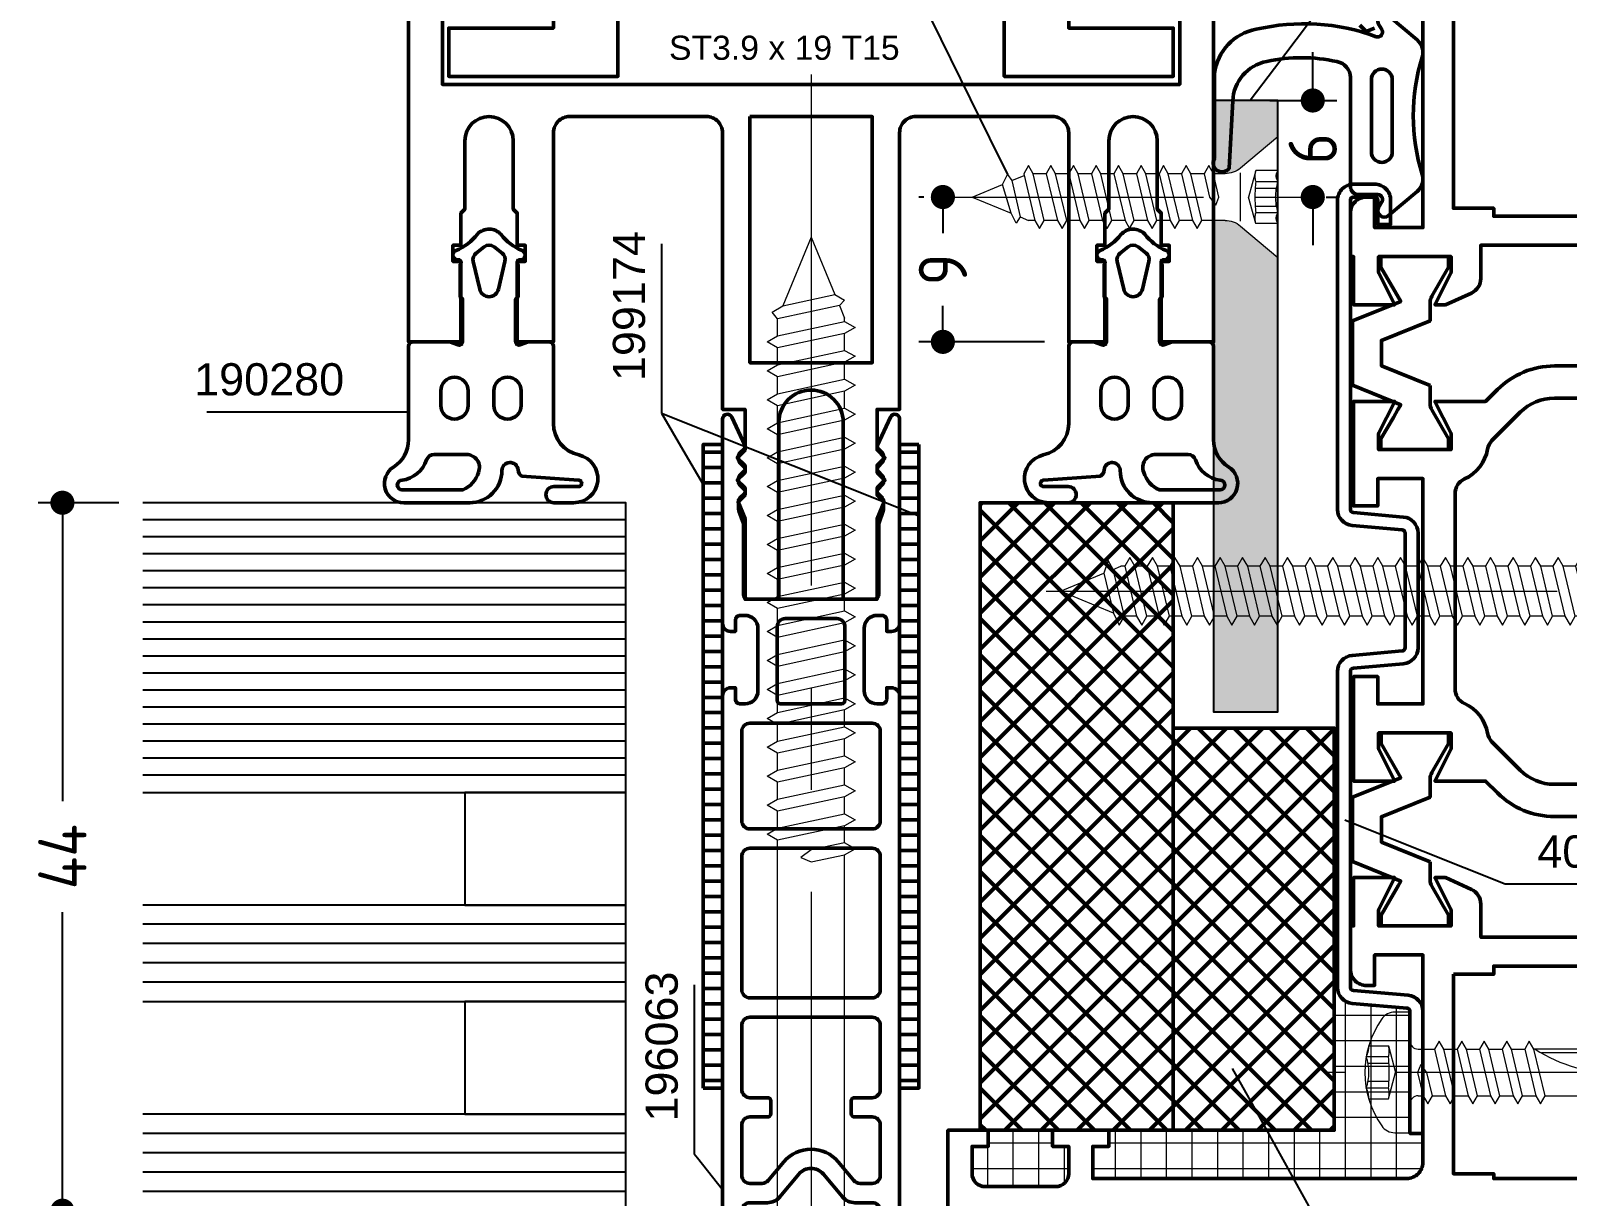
# Model space of a CAD drawing. Header units: millimetres. Extents: x 28 to 184, y 36 to 243.
# Drawn here: x 27.6 to 123.1, y 72.8 to 145.3 of the extents above; entities that cross this region are included whole.
import ezdxf
from ezdxf.enums import TextEntityAlignment as Align

# ---------------------------------------------------------------- set-up
doc = ezdxf.new("R2010")
doc.units = ezdxf.units.MM
doc.linetypes.add('CENTER', pattern=[50.8, 31.75, -6.35, 6.35, -6.35])
doc.linetypes.add('HIDDEN', pattern=[9.525, 6.35, -3.175])
for name, color, linetype, lineweight in [('AM_5', 3, 'Continuous', 25), ('AM_C', 50, 'Continuous', 50), ('AM_S', 80, 'Continuous', 50), ('Cent3', 70, 'CENTER', 18), ('CHide4', 10, 'HIDDEN', 13), ('Cont2', 2, 'Continuous', 25), ('Cont3', 70, 'Continuous', 18), ('Cont4', 10, 'Continuous', 13)]:
    doc.layers.add(name, color=color, linetype=linetype, lineweight=lineweight)
doc.styles.add('HBS_DIMTEXTSTYLE', font='isocp.shx')
doc.styles.add('SWISSL', font='swissl.ttf')
doc.dimstyles.new('Konstruktionsschnitt 1-1$0', dxfattribs={"dimscale": 0, "dimtxt": 3, "dimasz": 1.5, "dimexe": 1.5, "dimexo": 1.5, "dimgap": 1.5, "dimtad": 0, "dimdsep": 46, "dimtxsty": 'HBS_DIMTEXTSTYLE', "dimblk": 'PUNKT', "dimcen": 0, "dimclrd": 3, "dimclre": 3, "dimclrt": 2, "dimadec": 1, "dimazin": 2, "dimtfac": 0.7, "dimtofl": 0, "dimtmove": 0, "dimatfit": 3, "dimfxl": 0, "dimtolj": 1, "dimtzin": 0, "dimarcsym": 0})
pattern_1 = [(90, (-5, -8), (-1.5875, 3e-16), []), (180, (-5, -8), (-3e-16, -1.5875), [])]

# ---------------------------------------------------------------- blocks, each defined once
blk = doc.blocks.new('ws4070088')
at = {"layer": 'Cont4'}
for p, q in [((-2.085, -0.25), (-2.085, -32.628)), ((2.085, -0.25), (2.085, -33.528)), ((-2.085, -33.372), (-2.085, -34.428)), ((2.085, -34.272), (2.085, -35.328)), ((-2.085, -35.172), (-2.085, -36.228)), ((2.085, -36.072), (2.085, -37.128)), ((-2.085, -36.972), (-2.085, -38.028)), ((2.085, -37.872), (2.085, -38.928)), ((-2.085, -38.772), (-2.085, -39.828)), ((2.085, -39.672), (2.085, -40.728)), ((-2.085, -40.572), (-2.085, -41.628)), ((2.085, -41.472), (2.085, -42.528)), ((-2.085, -42.372), (-2.085, -43.428)), ((2.085, -43.272), (2.085, -44.328)), ((-2.085, -44.172), (-2.085, -45.228)), ((2.085, -45.072), (2.085, -46.128)), ((-2.085, -45.972), (-2.085, -47.028)), ((2.085, -46.872), (2.085, -47.928)), ((-2.085, -47.772), (-2.085, -48.828)), ((2.085, -48.672), (2.085, -49.728)), ((-2.085, -49.572), (-2.085, -50.628)), ((2.085, -50.472), (2.085, -51.528)), ((-2.085, -51.372), (-2.085, -52.428)), ((2.085, -52.272), (2.085, -53.328)), ((-2.085, -53.172), (-2.085, -54.228)), ((2.085, -54.072), (2.085, -55.128)), ((-2.085, -54.972), (-2.085, -56.028)), ((2.085, -55.872), (2.085, -56.928)), ((-2.085, -56.772), (-2.085, -57.828)), ((2.085, -57.672), (2.085, -58.728)), ((-2.085, -58.572), (-2.085, -59.628)), ((2.085, -59.472), (2.085, -60.528)), ((-2.085, -60.372), (-2.085, -61.428)), ((2.085, -61.272), (2.085, -62.328)), ((-2.085, -62.172), (-2.085, -63.228)), ((2.085, -63.072), (2.085, -64.128)), ((-2.085, -63.972), (-2.085, -65.028)), ((2.085, -64.872), (2.085, -65.928)), ((-2.085, -65.772), (-2.085, -65.966)), ((-1.758, -66.757), (-2.085, -65.966)), ((-2.071, -67.091), (-1.758, -66.757)), ((0, -71), (1.764, -66.742)), ((2.41, -66.353), (1.764, -66.742)), ((2.085, -65.928), (2.41, -66.353)), ((-1.474, -67.441), (-2.071, -67.091)), ((0, -71), (-1.474, -67.441))]:
    blk.add_line(p, q, dxfattribs=at)
for points in [[(-2.085, -33.372), (0, -32.922), (0.645, -32.444), (0, -32.178), (-2.085, -32.628), (-2.73, -33)], [(2.73, -33.9), (2.085, -34.272), (-2.085, -35.172), (-2.73, -34.8), (-2.085, -34.428), (2.085, -33.528)], [(2.73, -35.7), (2.085, -36.072), (-2.085, -36.972), (-2.73, -36.6), (-2.085, -36.228), (2.085, -35.328)], [(2.73, -37.5), (2.085, -37.872), (-2.085, -38.772), (-2.73, -38.4), (-2.085, -38.028), (2.085, -37.128)], [(2.73, -39.3), (2.085, -39.672), (-2.085, -40.572), (-2.73, -40.2), (-2.085, -39.828), (2.085, -38.928)], [(2.73, -41.1), (2.085, -41.472), (-2.085, -42.372), (-2.73, -42), (-2.085, -41.628), (2.085, -40.728)], [(2.73, -42.9), (2.085, -43.272), (-2.085, -44.172), (-2.73, -43.8), (-2.085, -43.428), (2.085, -42.528)], [(2.73, -44.7), (2.085, -45.072), (-2.085, -45.972), (-2.73, -45.6), (-2.085, -45.228), (2.085, -44.328)], [(2.73, -46.5), (2.085, -46.872), (-2.085, -47.772), (-2.73, -47.4), (-2.085, -47.028), (2.085, -46.128)], [(2.73, -48.3), (2.085, -48.672), (-2.085, -49.572), (-2.73, -49.2), (-2.085, -48.828), (2.085, -47.928)], [(2.73, -50.1), (2.085, -50.472), (-2.085, -51.372), (-2.73, -51), (-2.085, -50.628), (2.085, -49.728)], [(2.73, -51.9), (2.085, -52.272), (-2.085, -53.172), (-2.73, -52.8), (-2.085, -52.428), (2.085, -51.528)], [(2.73, -53.7), (2.085, -54.072), (-2.085, -54.972), (-2.73, -54.6), (-2.085, -54.228), (2.085, -53.328)], [(2.73, -55.5), (2.085, -55.872), (-2.085, -56.772), (-2.73, -56.4), (-2.085, -56.028), (2.085, -55.128)], [(2.73, -57.3), (2.085, -57.672), (-2.085, -58.572), (-2.73, -58.2), (-2.085, -57.828), (2.085, -56.928)], [(2.73, -59.1), (2.085, -59.472), (-2.085, -60.372), (-2.73, -60), (-2.085, -59.628), (2.085, -58.728)], [(2.73, -60.9), (2.085, -61.272), (-2.085, -62.172), (-2.73, -61.8), (-2.085, -61.428), (2.085, -60.528)], [(2.73, -62.7), (2.085, -63.072), (-2.085, -63.972), (-2.73, -63.6), (-2.085, -63.228), (2.085, -62.328)], [(2.73, -64.5), (2.085, -64.872), (-2.085, -65.772), (-2.73, -65.4), (-2.085, -65.028), (2.085, -64.128)]]:
    blk.add_lwpolyline(points, close=True, dxfattribs=at)
for points in [[(-1.758, -66.757), (2.085, -65.928)], [(1.764, -66.742), (-1.474, -67.441)]]:
    blk.add_lwpolyline(points, dxfattribs=at)
blk = doc.blocks.new('ws4070057')
at = {"layer": 'Cent3', "ltscale": 0.5}
blk.add_line((0, -20.5), (0, 1.5), dxfattribs=at)
at = {"layer": 'CHide4', "ltscale": 0.5}
for p, q in [((-0.972, -1.385), (-0.972, 0)), ((0.972, -1.385), (0.972, 0)), ((-0.559, -1.385), (-0.559, -0.111)), ((0.559, -1.385), (0.559, -0.111))]:
    blk.add_line(p, q, dxfattribs=at)
for points in [[(-1.65, 0), (-1.65, -1.385)], [(1.65, 0), (1.65, -1.385)], [(-1.65, -1.385), (0, -1.827)], [(1.65, -1.385), (0, -1.827)]]:
    blk.add_lwpolyline(points, dxfattribs=at)
for centre, radius, start, end in [((-1.311, 0.393), 0.519, 229.23365, 310.76635), ((0, 2.774), 2.94, 250.69884, 289.30116), ((1.311, 0.393), 0.519, 229.23365, 310.76635), ((-1.311, -0.228), 1.206, 253.66426, 286.33574), ((0, 8.697), 10.128, 264.49478, 275.50522), ((1.311, -0.228), 1.206, 253.66426, 286.33574)]:
    blk.add_arc(centre, radius, start, end, dxfattribs=at)
at = {"layer": 'Cont4'}
blk.add_lwpolyline([(1.45, -3.287, -0.176327), (1.801, -2.323), (3.75, 0), (-3.75, 0), (-1.801, -2.323, -0.176327), (-1.45, -3.287)], format="xyb", dxfattribs=at)
for points in [[(-1.501, -2.339), (1.501, -2.339)], [(-1.45, -3.287), (-1.45, -4.011)], [(1.45, -3.287), (1.45, -4.324)], [(-1.45, -4.589), (-1.45, -5.411)], [(1.45, -3.901), (1.45, -4.724)], [(1.45, -5.301), (1.45, -6.124)], [(-1.45, -5.989), (-1.45, -6.811)], [(-1.45, -7.389), (-1.45, -8.211)], [(1.45, -6.701), (1.45, -7.524)], [(1.45, -8.101), (1.45, -8.924)], [(-1.45, -8.789), (-1.45, -9.611)], [(1.45, -9.501), (1.45, -10.324)], [(-1.45, -10.189), (-1.45, -11.011)], [(1.45, -10.901), (1.45, -11.724)], [(-1.45, -11.589), (-1.45, -12.411)], [(1.45, -12.301), (1.45, -13.124)], [(-1.45, -12.989), (-1.45, -13.811)], [(1.45, -13.701), (1.45, -14.524)], [(-1.45, -14.389), (-1.45, -15.211)], [(1.45, -15.101), (1.45, -15.499)], [(-1.019, -16.54), (-1.341, -15.763)], [(1.241, -16.004), (1.45, -15.499)], [(0, -19), (-0.784, -17.107)], [(0, -19), (1.006, -16.572)]]:
    blk.add_lwpolyline(points, dxfattribs=at)
for points in [[(-1.95, -4.3), (-1.45, -4.589), (0, -4.245), (0.5, -3.868), (0, -3.667), (-1.45, -4.011)], [(-1.45, -5.989), (1.45, -5.301), (1.95, -5.012), (1.45, -4.724), (-1.45, -5.411), (-1.95, -5.7)], [(-1.45, -7.389), (1.45, -6.701), (1.95, -6.412), (1.45, -6.124), (-1.45, -6.811), (-1.95, -7.1)], [(-1.45, -8.789), (1.45, -8.101), (1.95, -7.812), (1.45, -7.524), (-1.45, -8.211), (-1.95, -8.5)], [(-1.45, -10.189), (1.45, -9.501), (1.95, -9.212), (1.45, -8.924), (-1.45, -9.611), (-1.95, -9.9)], [(-1.45, -11.589), (1.45, -10.901), (1.95, -10.612), (1.45, -10.324), (-1.45, -11.011), (-1.95, -11.3)], [(-1.45, -12.989), (1.45, -12.301), (1.95, -12.012), (1.45, -11.724), (-1.45, -12.411), (-1.95, -12.7)], [(-1.45, -14.389), (1.45, -13.701), (1.95, -13.412), (1.45, -13.124), (-1.45, -13.811), (-1.95, -14.1)], [(-1.45, -15.211), (-1.95, -15.5), (-1.45, -15.789), (1.45, -15.101), (1.95, -14.812), (1.45, -14.524)], [(1.241, -16.004), (1.631, -16.268), (1.006, -16.572), (-0.784, -17.107), (-1.409, -16.805), (-1.019, -16.54)]]:
    blk.add_lwpolyline(points, close=True, dxfattribs=at)
blk = doc.blocks.new('ws4070060')
at = {"layer": 'Cent3'}
blk.add_line((0, -60.903), (0, 4.5), dxfattribs=at)
at = {"layer": 'CHide4', "ltscale": 0.5}
for p, q in [((-1.171, 1.248), (-1.171, 2.885)), ((1.125, 1.248), (1.125, 2.885)), ((-0.684, 1.248), (-0.684, 2.753)), ((0.638, 1.248), (0.638, 2.753))]:
    blk.add_line(p, q, dxfattribs=at)
for points in [[(-1.973, 2.666), (-1.973, 1.248)], [(1.927, 2.682), (1.927, 1.248)], [(-1.973, 1.248), (-0.023, 0.726)], [(1.927, 1.248), (-0.023, 0.726)]]:
    blk.add_lwpolyline(points, dxfattribs=at)
for centre, radius, start, end in [((-1.962, 4.206), 1.539, 269.57434, 300.88365), ((-0.023, 6.163), 3.474, 250.69884, 289.30116), ((1.885, 4.206), 1.525, 240.10442, 271.56463), ((-1.572, 2.616), 1.425, 253.66426, 286.33574), ((-0.023, 13.162), 11.97, 264.49478, 275.50522), ((1.526, 2.616), 1.425, 253.66426, 286.33574)]:
    blk.add_arc(centre, radius, start, end, dxfattribs=at)
at = {"layer": 'Cont4'}
blk.add_lwpolyline([(3.625, 1.781, 0.336235), (-3.625, 1.781, 0.234691), (-4.1, 0.825), (-4.1, 0), (4.1, 0), (4.1, 0.825, 0.234691), (3.625, 1.781, 0.14402)], format="xyb", dxfattribs=at)
for points in [[(-1.55, -0.782), (-2.1, -1.1), (-1.55, -1.418), (0, -1.047), (0.55, -0.633), (0, -0.412)], [(-1.55, -2.182), (-2.1, -2.5), (-1.55, -2.818), (1.55, -2.077), (2.1, -1.759), (1.55, -1.442)], [(-1.55, -3.582), (-2.1, -3.9), (-1.55, -4.218), (1.55, -3.477), (2.1, -3.159), (1.55, -2.842)], [(-1.55, -4.982), (-2.1, -5.3), (-1.55, -5.618), (1.55, -4.877), (2.1, -4.559), (1.55, -4.242)], [(-1.55, -6.382), (-2.1, -6.7), (-1.55, -7.018), (1.55, -6.277), (2.1, -5.959), (1.55, -5.642)], [(-1.55, -7.782), (-2.1, -8.1), (-1.55, -8.418), (1.55, -7.677), (2.1, -7.359), (1.55, -7.042)], [(-1.55, -9.182), (-2.1, -9.5), (-1.55, -9.818), (1.55, -9.077), (2.1, -8.759), (1.55, -8.442)], [(-1.55, -10.582), (-2.1, -10.9), (-1.55, -11.218), (1.55, -10.477), (2.1, -10.159), (1.55, -9.842)], [(-1.55, -11.982), (-2.1, -12.3), (-1.55, -12.618), (1.55, -11.877), (2.1, -11.559), (1.55, -11.242)], [(-1.55, -13.382), (-2.1, -13.7), (-1.55, -14.018), (1.55, -13.277), (2.1, -12.959), (1.55, -12.642)], [(-1.55, -14.782), (-2.1, -15.1), (-1.55, -15.418), (1.55, -14.677), (2.1, -14.359), (1.55, -14.042)], [(-1.55, -16.182), (-2.1, -16.5), (-1.55, -16.818), (1.55, -16.077), (2.1, -15.759), (1.55, -15.442)], [(-1.55, -17.582), (-2.1, -17.9), (-1.55, -18.218), (1.55, -17.477), (2.1, -17.159), (1.55, -16.842)], [(-1.55, -18.982), (-2.1, -19.3), (-1.55, -19.618), (1.55, -18.877), (2.1, -18.559), (1.55, -18.242)], [(-1.55, -20.382), (-2.1, -20.7), (-1.55, -21.018), (1.55, -20.277), (2.1, -19.959), (1.55, -19.642)], [(-1.55, -21.782), (-2.1, -22.1), (-1.55, -22.418), (1.55, -21.677), (2.1, -21.359), (1.55, -21.042)], [(-1.55, -23.182), (-2.1, -23.5), (-1.55, -23.818), (1.55, -23.077), (2.1, -22.759), (1.55, -22.442)], [(-1.55, -24.582), (-2.1, -24.9), (-1.55, -25.218), (1.55, -24.477), (2.1, -24.159), (1.55, -23.842)], [(-1.55, -25.982), (-2.1, -26.3), (-1.55, -26.618), (1.55, -25.877), (2.1, -25.559), (1.55, -25.242)], [(-1.55, -27.382), (-2.1, -27.7), (-1.55, -28.018), (1.55, -27.277), (2.1, -26.959), (1.55, -26.642)], [(-1.55, -28.782), (-2.1, -29.1), (-1.55, -29.418), (1.55, -28.677), (2.1, -28.359), (1.55, -28.042)], [(-1.55, -30.182), (-2.1, -30.5), (-1.55, -30.818), (1.55, -30.077), (2.1, -29.759), (1.55, -29.442)], [(-1.55, -31.582), (-2.1, -31.9), (-1.55, -32.218), (1.55, -31.477), (2.1, -31.159), (1.55, -30.842)], [(-1.55, -32.982), (-2.1, -33.3), (-1.55, -33.618), (1.55, -32.877), (2.1, -32.559), (1.55, -32.242)], [(-1.55, -34.382), (-2.1, -34.7), (-1.55, -35.018), (1.55, -34.277), (2.1, -33.959), (1.55, -33.642)], [(-1.55, -35.782), (-2.1, -36.1), (-1.55, -36.418), (1.55, -35.677), (2.1, -35.359), (1.55, -35.042)], [(-1.55, -37.182), (-2.1, -37.5), (-1.55, -37.818), (1.55, -37.077), (2.1, -36.759), (1.55, -36.442)], [(-1.55, -38.582), (-2.1, -38.9), (-1.55, -39.218), (1.55, -38.477), (2.1, -38.159), (1.55, -37.842)], [(-1.55, -39.982), (-2.1, -40.3), (-1.55, -40.618), (1.55, -39.877), (2.1, -39.559), (1.55, -39.242)], [(-1.55, -41.382), (-2.1, -41.7), (-1.55, -42.018), (1.55, -41.277), (2.1, -40.959), (1.55, -40.642)], [(-1.55, -42.782), (-2.1, -43.1), (-1.55, -43.418), (1.55, -42.677), (2.1, -42.359), (1.55, -42.042)], [(-1.55, -44.182), (-2.1, -44.5), (-1.55, -44.818), (1.55, -44.077), (2.1, -43.759), (1.55, -43.442)], [(-1.55, -45.582), (-2.1, -45.9), (-1.55, -46.218), (1.55, -45.477), (2.1, -45.159), (1.55, -44.842)], [(-1.55, -46.982), (-2.1, -47.3), (-1.55, -47.618), (1.55, -46.877), (2.1, -46.559), (1.55, -46.242)], [(-1.55, -48.382), (-2.1, -48.7), (-1.55, -49.018), (1.55, -48.277), (2.1, -47.959), (1.55, -47.642)], [(-1.55, -49.782), (-2.1, -50.1), (-1.55, -50.418), (1.55, -49.677), (2.1, -49.359), (1.55, -49.042)], [(-1.55, -51.182), (-2.1, -51.5), (-1.55, -51.818), (1.55, -51.077), (2.1, -50.759), (1.55, -50.442)], [(-1.55, -52.582), (-2.1, -52.9), (-1.55, -53.218), (1.55, -52.477), (2.1, -52.159), (1.55, -51.842)], [(-1.55, -53.982), (-2.1, -54.3), (-1.55, -54.618), (1.55, -53.877), (2.1, -53.559), (1.55, -53.242)], [(-1.55, -55.382), (-2.1, -55.7), (-1.55, -56.018), (1.55, -55.277), (2.1, -54.959), (1.55, -54.642)], [(-1.352, -56.735), (-1.902, -57.053), (-1.113, -57.313), (1.357, -56.723), (2.1, -56.359), (1.55, -56.042)]]:
    blk.add_lwpolyline(points, close=True, dxfattribs=at)
for points in [[(-1.55, -0.6), (-1.55, -0.782)], [(1.55, -0.6), (1.55, -1.442)], [(-1.55, -1.418), (-1.55, -2.182)], [(-1.55, -2.818), (-1.55, -3.582)], [(1.55, -2.077), (1.55, -2.842)], [(1.55, -3.477), (1.55, -4.242)], [(-1.55, -4.218), (-1.55, -4.982)], [(-1.55, -5.618), (-1.55, -6.382)], [(1.55, -4.877), (1.55, -5.642)], [(1.55, -6.277), (1.55, -7.042)], [(-1.55, -7.018), (-1.55, -7.782)], [(-1.55, -8.418), (-1.55, -9.182)], [(1.55, -7.677), (1.55, -8.442)], [(1.55, -9.077), (1.55, -9.842)], [(-1.55, -9.818), (-1.55, -10.582)], [(1.55, -10.477), (1.55, -11.242)], [(-1.55, -11.218), (-1.55, -11.982)], [(1.55, -11.877), (1.55, -12.642)], [(-1.55, -12.618), (-1.55, -13.382)], [(1.55, -13.277), (1.55, -14.042)], [(-1.55, -14.018), (-1.55, -14.782)], [(1.55, -14.677), (1.55, -15.442)], [(-1.55, -15.418), (-1.55, -16.182)], [(1.55, -16.077), (1.55, -16.842)], [(-1.55, -16.818), (-1.55, -17.582)], [(1.55, -17.477), (1.55, -18.242)], [(-1.55, -18.218), (-1.55, -18.982)], [(1.55, -18.877), (1.55, -19.642)], [(-1.55, -19.618), (-1.55, -20.382)], [(1.55, -20.277), (1.55, -21.042)], [(-1.55, -21.018), (-1.55, -21.782)], [(1.55, -21.677), (1.55, -22.442)], [(-1.55, -22.418), (-1.55, -23.182)], [(-1.55, -23.818), (-1.55, -24.582)], [(1.55, -23.077), (1.55, -23.842)], [(1.55, -24.477), (1.55, -25.242)], [(-1.55, -25.218), (-1.55, -25.982)], [(-1.55, -26.618), (-1.55, -27.382)], [(1.55, -25.877), (1.55, -26.642)], [(1.55, -27.277), (1.55, -28.042)], [(-1.55, -28.018), (-1.55, -28.782)], [(-1.55, -29.418), (-1.55, -30.182)], [(1.55, -28.677), (1.55, -29.442)], [(1.55, -30.077), (1.55, -30.842)], [(-1.55, -30.818), (-1.55, -31.582)], [(1.55, -31.477), (1.55, -32.242)], [(-1.55, -32.218), (-1.55, -32.982)], [(1.55, -32.877), (1.55, -33.642)], [(-1.55, -33.618), (-1.55, -34.382)], [(1.55, -34.277), (1.55, -35.042)], [(-1.55, -35.018), (-1.55, -35.782)], [(1.55, -35.677), (1.55, -36.442)], [(-1.55, -36.418), (-1.55, -37.182)], [(1.55, -37.077), (1.55, -37.842)], [(-1.55, -37.818), (-1.55, -38.582)], [(1.55, -38.477), (1.55, -39.242)], [(-1.55, -39.218), (-1.55, -39.982)], [(1.55, -39.877), (1.55, -40.642)], [(-1.55, -40.618), (-1.55, -41.382)], [(1.55, -41.277), (1.55, -42.042)], [(-1.55, -42.018), (-1.55, -42.782)], [(1.55, -42.677), (1.55, -43.442)], [(-1.55, -43.418), (-1.55, -44.182)], [(-1.55, -44.818), (-1.55, -45.582)], [(1.55, -44.077), (1.55, -44.842)], [(1.55, -45.477), (1.55, -46.242)], [(-1.55, -46.218), (-1.55, -46.982)], [(-1.55, -47.618), (-1.55, -48.382)], [(1.55, -46.877), (1.55, -47.642)], [(1.55, -48.277), (1.55, -49.042)], [(-1.55, -49.018), (-1.55, -49.782)], [(-1.55, -50.418), (-1.55, -51.182)], [(1.55, -49.677), (1.55, -50.442)], [(1.55, -51.077), (1.55, -51.842)], [(-1.55, -51.818), (-1.55, -52.582)], [(1.55, -52.477), (1.55, -53.242)], [(-1.55, -53.218), (-1.55, -53.982)], [(1.55, -53.877), (1.55, -54.642)], [(-1.55, -54.618), (-1.55, -55.382)], [(1.55, -55.277), (1.55, -56.042)], [(-1.55, -56.018), (-1.55, -56.258)], [(-1.352, -56.735), (-1.55, -56.258)], [(1.357, -56.723), (0, -60), (-1.113, -57.313)]]:
    blk.add_lwpolyline(points, dxfattribs=at)
for centre, start, end in [((-2.15, -0.6), 0, 90), ((2.15, -0.6), 90, 180)]:
    blk.add_arc(centre, 0.6, start, end, dxfattribs=at)
blk = doc.blocks.new('ws4070448')
at = {"layer": 'Cent3', "ltscale": 0.5}
blk.add_lwpolyline([(0, -15.016), (0, 5.289)], dxfattribs=at)
at = {"layer": 'CHide4', "ltscale": 0.3}
for p, q in [((-0.972, 1.333), (-0.972, 2.718)), ((-0.559, 1.333), (-0.559, 2.607)), ((0.559, 1.333), (0.559, 2.607)), ((0.972, 1.333), (0.972, 2.718))]:
    blk.add_line(p, q, dxfattribs=at)
for points in [[(-1.65, 2.56), (-1.65, 1.333)], [(1.65, 2.56), (1.65, 1.333)], [(-1.65, 1.333), (0, 0.891)], [(1.65, 1.333), (0, 0.891)]]:
    blk.add_lwpolyline(points, dxfattribs=at)
for centre, radius, start, end in [((-1.589, 3.838), 1.279, 267.28485, 298.88724), ((0, 5.492), 2.94, 250.69884, 289.30116), ((1.589, 3.838), 1.279, 241.11276, 272.71515), ((-1.311, 2.491), 1.206, 253.66426, 286.33574), ((0, 11.415), 10.128, 264.49478, 275.50522), ((1.311, 2.491), 1.206, 253.66426, 286.33574)]:
    blk.add_arc(centre, radius, start, end, dxfattribs=at)
at = {"layer": 'Cont4'}
blk.add_lwpolyline([(3.323, 1.754, 0.314856), (-3.323, 1.754, 0.244912), (-3.75, 0.934), (-3.75, 0), (3.75, 0), (3.75, 0.934, 0.244912), (3.323, 1.754, 0.138291)], format="xyb", dxfattribs=at)
for points in [[(-1.95, -1.1), (-1.45, -1.389), (0, -1.045), (0.5, -0.668), (0, -0.467), (-1.45, -0.811)], [(-1.95, -2.5), (-1.45, -2.789), (1.45, -2.101), (1.95, -1.812), (1.45, -1.524), (-1.45, -2.211)], [(-1.95, -3.9), (-1.45, -4.189), (1.45, -3.501), (1.95, -3.212), (1.45, -2.924), (-1.45, -3.611)], [(-1.95, -5.3), (-1.45, -5.589), (1.45, -4.901), (1.95, -4.612), (1.45, -4.324), (-1.45, -5.011)], [(-1.95, -6.7), (-1.45, -6.989), (1.45, -6.301), (1.95, -6.012), (1.45, -5.724), (-1.45, -6.411)], [(-1.45, -8.389), (1.45, -7.701), (1.95, -7.412), (1.45, -7.124), (-1.45, -7.811), (-1.95, -8.1)]]:
    blk.add_lwpolyline(points, close=True, dxfattribs=at)
for points in [[(-1.45, -0.5), (-1.45, -0.811)], [(1.45, -0.5), (1.45, -1.524)], [(-1.45, -1.389), (-1.45, -2.211)], [(-1.45, -1.389), (-1.45, -2.211)], [(-1.45, -2.789), (-1.45, -3.611)], [(1.45, -2.101), (1.45, -2.924)], [(1.45, -3.501), (1.45, -4.324)], [(-1.45, -4.189), (-1.45, -5.011)], [(-1.45, -5.589), (-1.45, -6.411)], [(1.45, -4.901), (1.45, -5.724)], [(1.45, -6.301), (1.45, -7.124)], [(-1.45, -6.989), (-1.45, -7.811)], [(-1.45, -8.383), (-1.45, -11.809), (0.002, -13.002), (1.45, -11.786), (1.45, -7.701)], [(1.236, -8.175), (1.236, -11.702), (0.029, -12.715)]]:
    blk.add_lwpolyline(points, dxfattribs=at)
for centre, radius, start, end in [((-1.95, -0.5), 0.5, 0, 90), ((1.95, -0.5), 0.5, 90, 180), ((8.737, -12.603), 8.738, 146.51142, 182.60308), ((-0.951, -12.635), 0.965, 350.682, 121.1143)]:
    blk.add_arc(centre, radius, start, end, dxfattribs=at)
blk = doc.blocks.new('*U11', base_point=(-330.269, 134.353))
for p, q in [((-330.269, 177.294), (-360.269, 177.294)), ((-330.269, 176.235), (-360.269, 176.235)), ((-330.269, 175.176), (-360.269, 175.176)), ((-330.269, 174.118), (-360.269, 174.118)), ((-330.269, 173.059), (-360.269, 173.059)), ((-330.269, 172), (-360.269, 172)), ((-330.269, 170.941), (-360.269, 170.941)), ((-330.269, 169.882), (-360.269, 169.882)), ((-330.269, 168.823), (-360.269, 168.823)), ((-330.269, 167.765), (-360.269, 167.765)), ((-330.269, 166.706), (-360.269, 166.706)), ((-330.269, 165.647), (-360.269, 165.647)), ((-330.269, 164.588), (-360.269, 164.588)), ((-330.269, 163.529), (-360.269, 163.529)), ((-330.269, 162.471), (-360.269, 162.471)), ((-330.269, 161.412), (-360.269, 161.412)), ((-330.269, 152.153), (-360.269, 152.153)), ((-330.269, 150.953), (-360.269, 150.953)), ((-330.269, 149.753), (-360.269, 149.753)), ((-330.269, 148.553), (-360.269, 148.553)), ((-330.269, 139.153), (-360.269, 139.153)), ((-330.269, 137.953), (-360.269, 137.953)), ((-330.269, 136.753), (-360.269, 136.753)), ((-330.269, 135.553), (-360.269, 135.553))]:
    blk.add_line(p, q)
for points in [[(-360.269, 160.353), (-330.269, 160.353), (-330.269, 178.353), (-360.269, 178.353)], [(-360.269, 147.353), (-330.269, 147.353), (-330.269, 153.353), (-360.269, 153.353)], [(-360.269, 134.353), (-330.269, 134.353), (-330.269, 140.353), (-360.269, 140.353)]]:
    blk.add_lwpolyline(points)
for points in [[(-330.269, 153.353), (-330.269, 160.353), (-340.269, 160.353), (-340.269, 153.353)], [(-330.269, 140.353), (-330.269, 147.353), (-340.269, 147.353), (-340.269, 140.353)]]:
    blk.add_lwpolyline(points, close=True)
blk = doc.blocks.new('PUNKT')
at = {"color": 0, "linetype": 'Continuous'}
blk.add_line((-0.5, 0), (-1, 0), dxfattribs=at)
at = {"color": 0, "linetype": 'Continuous', "const_width": 0.5}
blk.add_lwpolyline([(-0.25, 0, 1), (0.25, 0, 1)], format="xyb", close=True, dxfattribs=at)
blk = doc.blocks.new('*D16')
at = {"layer": 'AM_5', "color": 3, "lineweight": -2, "transparency": 16777216}
for p, q in [((83.104, 134.917), (82.791, 134.917)), ((84.291, 133.417), (84.291, 132.681)), ((84.291, 127.417), (84.291, 128.153)), ((90.604, 125.917), (82.791, 125.917))]:
    blk.add_line(p, q, dxfattribs=at)
at = {"layer": 'AM_5', "color": 3, "lineweight": -2, "transparency": 16777216, "xscale": 1.5, "yscale": 1.5, "zscale": 1.5}
for p, rotation in [((84.291, 134.917), 90), ((84.291, 125.917), 270)]:
    blk.add_blockref('PUNKT', p, dxfattribs=dict(at, rotation=rotation))
at = {"layer": 'AM_5', "color": 2, "transparency": 16777216, "insert": (84.291, 130.417), "char_height": 3, "attachment_point": 5, "rotation": 90, "style": 'HBS_DIMTEXTSTYLE'}
blk.add_mtext('\\A1;9', dxfattribs=at)
blk = doc.blocks.new('*D17')
at = {"layer": 'AM_5', "color": 3, "lineweight": -2, "transparency": 16777216}
for p, q in [((107.266, 142.417), (107.266, 143.917)), ((104.604, 140.917), (108.766, 140.917)), ((108.104, 134.917), (108.766, 134.917)), ((107.266, 133.417), (107.266, 131.917))]:
    blk.add_line(p, q, dxfattribs=at)
at = {"layer": 'AM_5', "color": 3, "lineweight": -2, "transparency": 16777216, "xscale": 1.5, "yscale": 1.5, "zscale": 1.5}
for p, rotation in [((107.266, 140.917), 270), ((107.266, 134.917), 90)]:
    blk.add_blockref('PUNKT', p, dxfattribs=dict(at, rotation=rotation))
at = {"layer": 'AM_5', "color": 2, "transparency": 16777216, "insert": (107.266, 137.917), "char_height": 3, "attachment_point": 5, "rotation": 90, "style": 'HBS_DIMTEXTSTYLE'}
blk.add_mtext('\\A1;6', dxfattribs=at)
blk = doc.blocks.new('*D20')
at = {"layer": 'AM_5', "color": 3, "lineweight": -2, "transparency": 16777216}
for p, q in [((33.104, 115.917), (28.104, 115.917)), ((29.604, 114.417), (29.604, 97.367)), ((29.604, 73.417), (29.604, 90.467)), ((33.104, 71.917), (28.104, 71.917))]:
    blk.add_line(p, q, dxfattribs=at)
at = {"layer": 'AM_5', "color": 3, "lineweight": -2, "transparency": 16777216, "xscale": 1.5, "yscale": 1.5, "zscale": 1.5}
for p, rotation in [((29.604, 115.917), 90), ((29.604, 71.917), 270)]:
    blk.add_blockref('PUNKT', p, dxfattribs=dict(at, rotation=rotation))
at = {"layer": 'AM_5', "color": 2, "transparency": 16777216, "insert": (29.604, 93.917), "char_height": 3, "attachment_point": 5, "rotation": 90, "style": 'HBS_DIMTEXTSTYLE'}
blk.add_mtext('\\A1;44', dxfattribs=at)
blk = doc.blocks.new('*S46')
at = {"layer": 'AM_5', "color": 3}
for p, q in [((71.408, 145.944), (83.559, 145.944)), ((83.559, 145.944), (87.194, 138.569))]:
    blk.add_line(p, q, dxfattribs=at)
at = {"layer": 'AM_5', "color": 3, "linetype": 'Continuous'}
blk.add_line((87.194, 138.569), (88.3, 136.326), dxfattribs=at)
at = {"layer": 'AM_5', "color": 2, "insert": (81.559, 146.944), "char_height": 2, "attachment_point": 9, "style": 'SWISSL'}
blk.add_mtext('4070057', dxfattribs=at)
blk = doc.blocks.new('ZAHL rechts')
at = {"layer": 'AM_5', "color": 2, "style": 'SWISSL'}
blk.add_attdef('XXX', text='', height=1.5, dxfattribs=at).set_placement((-1.954, -2.5), align=Align.RIGHT)
blk = doc.blocks.new('*S48')
at = {"layer": 'AM_5', "color": 3}
for p, q in [((112.75, 153.307), (104.879, 142.91)), ((132.693, 153.307), (112.75, 153.307))]:
    blk.add_line(p, q, dxfattribs=at)
at = {"layer": 'AM_5', "color": 3, "linetype": 'Continuous'}
blk.add_line((104.879, 142.91), (103.37, 140.917), dxfattribs=at)
at = {"layer": 'AM_5', "color": 2, "insert": (114.75, 154.307), "char_height": 2, "attachment_point": 7, "style": 'SWISSL'}
blk.add_mtext('2 x Alu\\P38 x 50 x 4 mm', dxfattribs=at)
blk = doc.blocks.new('*S49')
at = {"layer": 'AM_5', "color": 3, "linetype": 'Continuous'}
blk.add_line((111.574, 95.255), (109.252, 96.18), dxfattribs=at)
at = {"layer": 'AM_5', "color": 3}
for p, q in [((119.212, 92.213), (111.574, 95.255)), ((131.348, 92.213), (119.212, 92.213))]:
    blk.add_line(p, q, dxfattribs=at)
at = {"layer": 'AM_5', "color": 2, "insert": (121.212, 93.213), "char_height": 2, "attachment_point": 7, "style": 'SWISSL'}
blk.add_mtext('4080202', dxfattribs=at)
blk = doc.blocks.new('*S54')
at = {"layer": 'AM_5', "color": 3}
blk.add_line((38.583, 121.561), (48.604, 121.561), dxfattribs=at)
at = {"layer": 'AM_5', "color": 3, "linetype": 'Continuous'}
blk.add_line((48.604, 121.561), (51.104, 121.561), dxfattribs=at)
at = {"layer": 'AM_5', "color": 2, "insert": (47.104, 122.561), "char_height": 2, "attachment_point": 9, "style": 'SWISSL'}
blk.add_mtext('190280', dxfattribs=at)
blk = doc.blocks.new('*S60')
at = {"layer": 'AM_5', "color": 3}
for p, q in [((66.82, 131.999), (66.82, 121.478)), ((66.82, 121.478), (68.144, 119.208)), ((66.82, 121.478), (80.482, 116.026))]:
    blk.add_line(p, q, dxfattribs=at)
at = {"layer": 'AM_5', "color": 3, "linetype": 'Continuous'}
for p, q in [((68.144, 119.208), (69.404, 117.048)), ((80.482, 116.026), (82.804, 115.1))]:
    blk.add_line(p, q, dxfattribs=at)
at = {"layer": 'AM_5', "color": 2, "insert": (65.82, 123.478), "char_height": 2, "attachment_point": 7, "rotation": 90, "style": 'SWISSL'}
blk.add_mtext('199174', dxfattribs=at)
blk = doc.blocks.new('*S61')
at = {"layer": 'AM_5', "color": 3}
for p, q in [((68.85, 85.953), (68.85, 75.457)), ((68.85, 75.457), (69.051, 75.203))]:
    blk.add_line(p, q, dxfattribs=at)
at = {"layer": 'AM_5', "color": 3, "linetype": 'Continuous'}
blk.add_line((69.051, 75.203), (70.604, 73.244), dxfattribs=at)
at = {"layer": 'AM_5', "color": 2, "insert": (67.85, 77.457), "char_height": 2, "attachment_point": 7, "rotation": 90, "style": 'SWISSL'}
blk.add_mtext('196063', dxfattribs=at)
blk = doc.blocks.new('*S63')
at = {"layer": 'AM_5', "color": 3, "linetype": 'Continuous'}
blk.add_line((103.499, 78.579), (102.288, 80.766), dxfattribs=at)
at = {"layer": 'AM_5', "color": 3}
for p, q in [((109.991, 66.846), (103.499, 78.579)), ((122.137, 66.846), (109.991, 66.846))]:
    blk.add_line(p, q, dxfattribs=at)
at = {"layer": 'AM_5', "color": 2, "insert": (111.991, 67.846), "char_height": 2, "attachment_point": 7, "style": 'SWISSL'}
blk.add_mtext('4090128', dxfattribs=at)
blk = doc.blocks.new('4010049_technic_wos')
at = {"layer": 'AM_C'}
for points in [[(9.672, 6.599, 0.110233), (9.663, 10.967, 0.36578), (8.677, 11.8), (1.9, 11.8, -0.414214), (1.4, 12.3), (1.4, 13.5, 0.580323), (0.948, 13.758), (0.603, 13.555, -0.842901), (0.094, 14.157), (1.592, 15.943, -0.302435), (2.656, 16.255, 0.152206), (9.944, 16.255, -0.302435), (11.008, 15.943), (12.506, 14.157, -0.842901), (11.997, 13.555), (11.652, 13.758, 0.687297), (11.214, 13.41, -0.147196), (11.672, 5.945)], [(8.917, 3.366), (3.636, 3.353, -0.945698), (3.035, 4.272), (7.228, 4.495)]]:
    blk.add_lwpolyline(points, format="xyb", dxfattribs=at)
blk.add_lwpolyline([(4.05, 13.1, -1), (4.05, 14.4), (8.55, 14.4, -1), (8.55, 13.1), (4.05, 13.1)], format="xyb", close=True, dxfattribs=at)
for centre, radius, start, end in [((7.141, 7.067), 2.573, 271.93486, 349.51554), ((8.552, 6.517), 3.172, 276.61808, 349.62569)]:
    blk.add_arc(centre, radius, start, end, dxfattribs=at)
blk = doc.blocks.new('WI1020450')
for points in [[(4.685, 100.477), (9.685, 100.477), (9.685, 97.977), (8.685, 97.977), (8.685, 98.977), (6.985, 98.977, 0.414214), (6.185, 98.177), (6.185, 93.777, 0.414214), (6.985, 92.977), (8.685, 92.977), (8.685, 93.977), (9.685, 93.977), (9.685, 90.477), (8.685, 90.477), (8.685, 91.477), (6.685, 91.477), (6.685, 71.977, 0.414214), (7.685, 70.977), (20.585, 70.977), (20.585, 73.977), (18.685, 73.977), (18.685, 74.477, -0.414214), (19.685, 75.477), (22.385, 75.477), (22.385, 75.277), (25.385, 75.277), (25.385, 75.277), (25.385, 72.727), (23.385, 73.727), (22.385, 73.727), (22.385, 69.227), (23.385, 69.227), (25.385, 70.227), (25.385, 69.577), (24.651, 67.963, -0.294108), (23.741, 67.377), (21.685, 67.377), (21.685, 34.077)], [(78.186, 73.978), (77.974, 74.49), (78.376, 74.892, -0.198912)], [(64.686, 34.078), (64.686, 67.378), (62.63, 67.378, -0.294108), (61.72, 67.964), (60.986, 69.578), (60.986, 70.228), (62.986, 69.228), (63.986, 69.228), (63.986, 73.728), (62.986, 73.728), (60.986, 72.728), (60.986, 75.278), (63.986, 75.278), (63.986, 75.278), (63.986, 75.478), (66.686, 75.478, -0.414214), (67.686, 74.478), (67.686, 73.978), (65.786, 73.978), (65.786, 70.978), (78.986, 70.978, 0.414214)], [(29.185, 32.687), (29.185, 62.806, -0.198912), (30.649, 66.342), (31.385, 67.077), (31.385, 70.227), (33.385, 69.227), (34.385, 69.227), (34.385, 73.727), (33.385, 73.727), (31.385, 72.727), (31.385, 75.277), (37.885, 75.277), (37.885, 73.777), (36.185, 73.777), (36.185, 70.977), (50.185, 70.977), (50.185, 73.777), (48.485, 73.777), (48.485, 75.277), (54.986, 75.277), (54.986, 72.727), (52.986, 73.727), (51.986, 73.727), (51.986, 69.227), (52.986, 69.227), (54.986, 70.227), (54.986, 67.077), (55.722, 66.342, -0.198912), (57.186, 62.806), (57.186, 32.687, 0.109518)]]:
    blk.add_lwpolyline(points, format="xyb")
for points in [[(26.377, 70.527), (25.251, 70.527, 0.131652), (24.851, 70.42), (23.046, 69.377), (22.385, 69.377), (22.385, 73.577), (23.046, 73.577), (24.385, 72.804), (24.873, 72.521), (25.172, 72.349), (26.385, 75.352), (30.385, 75.352), (31.598, 72.349), (33.724, 73.577), (34.385, 73.577), (34.385, 69.377), (33.724, 69.377), (31.919, 70.42, 0.131652), (31.519, 70.527), (30.393, 70.527), (29.171, 73.552), (27.599, 73.552)], [(55.978, 70.527), (54.852, 70.527, 0.131652), (54.452, 70.42), (52.647, 69.378), (51.986, 69.378), (51.986, 73.578), (52.647, 73.578), (53.986, 72.804), (54.474, 72.522), (54.773, 72.349), (55.986, 75.352), (59.986, 75.352), (61.199, 72.349), (63.325, 73.578), (63.986, 73.578), (63.986, 69.378), (63.325, 69.378), (61.52, 70.42, 0.131652), (61.12, 70.527), (59.994, 70.527), (58.772, 73.552), (57.2, 73.552)], [(31.185, 62.806, -0.198912), (32.064, 64.927), (33.821, 66.685, -0.154989), (34.359, 66.963, 0.248244), (36.21, 68.392, -0.293963), (37.121, 68.977), (49.251, 68.977, -0.293963), (50.161, 68.392, 0.248244), (52.012, 66.963, -0.154989), (52.55, 66.685), (54.307, 64.927, -0.198912), (55.186, 62.806), (55.186, 35.477), (31.185, 35.477)]]:
    blk.add_lwpolyline(points, format="xyb", close=True)
for points in [[(19.385, 69.077), (6.985, 69.077), (6.985, 66.577), (6.685, 66.577), (6.685, 37.877), (6.985, 37.877), (6.985, 35.377), (19.385, 35.377), (19.385, 37.877), (19.885, 37.877), (19.885, 66.577), (19.385, 66.577), (19.385, 69.077)], [(79.386, 35.378), (79.386, 37.878), (79.686, 37.878), (79.686, 66.578), (79.386, 66.578), (79.386, 69.078), (66.986, 69.078), (66.986, 66.578), (66.486, 66.578), (66.486, 37.878), (66.986, 37.878), (66.986, 35.378), (79.386, 35.378)]]:
    blk.add_lwpolyline(points, close=True)
blk = doc.blocks.new('WI135003')
blk.add_lwpolyline([(-25, 126), (-25, 16), (-21.75, 16), (-21.75, 21), (-22.25, 21), (-22.25, 22), (-21.75, 22), (-21.75, 24), (-21.5, 24.25), (-21.5, 28.5, -1), (-18.5, 28.5), (-18.5, 24.25), (-18.25, 24), (-18.25, 22), (-17.75, 22), (-17.75, 21), (-18.25, 21), (-18.25, 16), (-16, 16), (-16, 29, -0.414214), (-15, 30), (-6.5, 30, -0.414214), (-5.5, 29), (-5.5, 11.8), (-4.1, 11.8), (-4.1, 9.283), (-4.583, 8.8), (-4.1, 8.317), (-4.1, 7.883), (-4.583, 7.4), (-4.1, 6.917), (-4.1, 6.483), (-4.536, 6.047), (-4.1, 5), (-4.1, 0), (-2, 0), (-2, 11, -1), (2, 11), (2, 0), (4.1, 0), (4.1, 5), (4.536, 6.047), (4.1, 6.483), (4.1, 6.917), (4.583, 7.4), (4.1, 7.883), (4.1, 8.317), (4.583, 8.8), (4.1, 9.283), (4.1, 11.8), (5.5, 11.8), (5.5, 29, -0.414214), (6.5, 30), (15, 30, -0.414214), (16, 29), (16, 16), (18.25, 16), (18.25, 21), (17.75, 21), (17.75, 22), (18.25, 22), (18.25, 24), (18.5, 24.25), (18.5, 28.5, -1), (21.5, 28.5), (21.5, 24.25), (21.75, 24), (21.75, 22), (22.25, 22), (22.25, 21), (21.75, 21), (21.75, 16), (25, 16), (25, 126)], format="xyb")
for points in [[(-22.9, 122), (-22.9, 32), (22.9, 32), (22.9, 122), (-22.9, 122)], [(-3.8, 30), (-3.8, 14.7), (3.8, 14.7), (3.8, 30), (-3.8, 30)]]:
    blk.add_lwpolyline(points, close=True)
blk = doc.blocks.new('WI135305')
blk.add_lwpolyline([(118.5, 16), (118.5, 22.5), (121.5, 22.5), (121.5, -22.5), (118.5, -22.5), (118.5, -16), (35.5, -16), (35.5, -22.5), (32.5, -22.5), (32.5, -12), (41, -12), (41, 12), (32.5, 12), (32.5, 22.5), (35.5, 22.5), (35.5, 16), (118.5, 16)], close=True)
blk = doc.blocks.new('WI190280')
for points in [[(6.089, 9, 0.258199), (7.783, 9.938, -0.752939), (10, 9.3), (10, 5.2, -0.414214), (8, 3.2, 0.961648), (7.961, 2.202, -0.233259), (8.341, 1.975), (8.597, -1.554, 1.005729), (8.997, -1.552), (8.997, -0.029, -1), (9.997, -0.029), (9.997, -1.254, -0.897967), (7.031, -1.574, 0.35262), (5.077, 0), (0.3, 0, -0.414214), (0, 0.3), (0, 1.565), (0.188, 2.082, 0.520293), (0, 2.35), (-2.656, 2.35), (-2.805, 2.201), (-4.8, 2.201, 0.596289), (-5.09, 2.151), (-5.09, 2.052, -0.847054), (-5.674, 1.953, 0.130361), (-6.667, 3.25, -0.439074), (-6.696, 4.723, 0.133324), (-5.683, 6.049, -0.847054), (-5.1, 5.949), (-5.1, 5.85, 0.577816), (-4.8, 5.8), (-2.805, 5.8), (-2.655, 5.65), (0, 5.65, 0.52048), (0.188, 5.919), (0, 6.435), (0, 8.7, -0.414214), (0.3, 9), (6.089, 9)], [(7, 7.406, -0.322155), (7.341, 7.88, 0.284723), (8.6, 9.4, -1), (9.2, 9.4), (9.2, 5.634, -0.227309), (8.113, 4.664, -0.537319), (7, 5.4), (7, 7.406)], [(3.05, 7), (3.95, 7, -1), (3.95, 5.3), (3.05, 5.3, -1), (3.05, 7)], [(-3.269, 3.416), (-5.001, 3.013, -0.29188), (-5.508, 3.192), (-5.899, 3.692, -0.344328), (-5.899, 4.308), (-5.508, 4.808, -0.29188), (-5.001, 4.987), (-3.269, 4.584, -0.794214), (-3.269, 3.416)], [(3.05, 3.7, 1), (3.05, 2), (3.95, 2, 1), (3.95, 3.7), (3.05, 3.7)]]:
    blk.add_lwpolyline(points, format="xyb", close=True)
blk = doc.blocks.new('WI196063')
for points in [[(-5.5, -6, -0.414214), (-5, -5.5), (-4.7, -5.5), (-4.7, -6.2, 0.414214), (-4.4, -6.5), (-4.1, -6.5, 0.414214), (-3.3, -5.7), (-3.3, -1.8, 0.414214), (-4.1, -1), (-4.4, -1, 0.414214), (-4.7, -1.3), (-4.7, -2), (-5, -2, -0.414214), (-5.5, -1.5), (-5.5, 11.2, -0.803179), (-4.928, 11.326), (-4.119, 9.584, -0.314902), (-4.159, 9.359), (-4.441, 9.076, 0.198912), (-4.5, 8.934), (-4.5, 8.666, 0.198912), (-4.441, 8.524), (-4.159, 8.241, -0.414214), (-4.159, 7.959), (-4.441, 7.676, 0.198912), (-4.5, 7.534), (-4.5, 7.266, 0.198912), (-4.441, 7.124), (-4.159, 6.841, -0.414214), (-4.159, 6.559), (-4.441, 6.276, 0.198912), (-4.5, 6.134), (-4.5, 5.56, 0.087489), (-4.488, 5.491), (-4.2, 4.7), (-4.2, 0.3, 0.414214), (-3.9, 0), (3.9, 0, 0.414214), (4.2, 0.3), (4.2, 4.7), (4.488, 5.491, 0.087489), (4.5, 5.56), (4.5, 6.134, 0.198912), (4.441, 6.276), (4.159, 6.559, -0.414214), (4.159, 6.841), (4.441, 7.124, 0.198912), (4.5, 7.266), (4.5, 7.534, 0.198912), (4.441, 7.676), (4.159, 7.959, -0.414214), (4.159, 8.241), (4.441, 8.524, 0.198912), (4.5, 8.666), (4.5, 8.934, 0.198912), (4.441, 9.076), (4.159, 9.359, -0.314902), (4.119, 9.584), (4.928, 11.326, -0.803179), (5.5, 11.2), (5.5, -1.5, -0.414214), (5, -2), (4.7, -2), (4.7, -1.3, 0.414214), (4.4, -1), (4.1, -1, 0.414214), (3.3, -1.8), (3.3, -5.7, 0.414214), (4.1, -6.5), (4.4, -6.5, 0.414214), (4.7, -6.2), (4.7, -5.5), (5, -5.5, -0.414214), (5.5, -6), (5.5, -41.5, -0.414214), (5, -42), (4, -42, -1), (4, -41), (4.3, -41), (4.3, -38, 0.414214), (3.8, -37.5), (2.716, -37.5, -0.221695), (1.95, -37.143), (0.766, -35.731, 0.466308), (-0.766, -35.731), (-1.95, -37.143, -0.221695), (-2.716, -37.5), (-3.8, -37.5, 0.414214), (-4.3, -38), (-4.3, -41), (-4, -41, -1), (-4, -42), (-5, -42, -0.414214), (-5.5, -41.5), (-5.5, -6)], [(-2.1, -1.7, -0.414214), (-1.6, -1.2), (1.6, -1.2, -0.414214), (2.1, -1.7), (2.1, -6.3, -0.414214), (1.9, -6.5), (-1.9, -6.5, -0.414214), (-2.1, -6.3), (-2.1, -1.7)], [(-4.3, -13.774, 0.414214), (-3.8, -14.274), (3.8, -14.274, 0.414214), (4.3, -13.774), (4.3, -8.2, 0.414214), (3.8, -7.7), (-3.8, -7.7, 0.414214), (-4.3, -8.2), (-4.3, -13.774)], [(-4.3, -24.274, 0.414214), (-3.8, -24.774), (3.8, -24.774, 0.414214), (4.3, -24.274), (4.3, -15.974, 0.414214), (3.8, -15.474), (-3.8, -15.474, 0.414214), (-4.3, -15.974), (-4.3, -24.274)], [(-4.3, -35.8, 0.414214), (-3.8, -36.3), (-3.043, -36.3, 0.221695), (-2.66, -36.121), (-1.685, -34.96, -0.466308), (1.685, -34.96), (2.66, -36.121, 0.221695), (3.043, -36.3), (3.8, -36.3, 0.414214), (4.3, -35.8), (4.3, -32.674, 0.414214), (3.8, -32.174), (2.7, -32.174, -0.414214), (2.5, -31.974), (2.5, -31.174, -0.414214), (2.7, -30.974), (3.8, -30.974, 0.414214), (4.3, -30.474), (4.3, -26.474, 0.414214), (3.8, -25.974), (-3.8, -25.974, 0.414214), (-4.3, -26.474), (-4.3, -30.474, 0.414214), (-3.8, -30.974), (-2.7, -30.974, -0.414214), (-2.5, -31.174), (-2.5, -31.974, -0.414214), (-2.7, -32.174), (-3.8, -32.174, 0.414214), (-4.3, -32.674), (-4.3, -35.8)]]:
    blk.add_lwpolyline(points, format="xyb", close=True)
blk = doc.blocks.new('WI199174')
h = blk.add_hatch()
h.set_pattern_fill('LINE', color=256, scale=0.3, angle=180)
h.set_pattern_definition([(90, (0, 0), (-0.9525, 6e-17), [])])
h.paths.add_polyline_path([(0, 1.2), (0, 0), (40, 0), (40, 1.2)])
blk.add_lwpolyline([(0, 1.2), (0, 0), (40, 0), (40, 1.2)], close=True)
blk = doc.blocks.new('WI4080202')
blk.add_lwpolyline([(-48.316, -0.183), (-48.614, -3.587, -0.388879), (-49.61, -4.5), (-57.2, -4.5), (-57.2, -3.7), (-49.61, -3.7, 0.388879), (-49.411, -3.517), (-49.113, -0.113, -0.388879), (-48.117, 0.8), (-28.483, 0.8, -0.388879), (-27.487, -0.113), (-27.215, -3.217, 0.388879), (-27.016, -3.4), (-19.884, -3.4, 0.388879), (-19.685, -3.217), (-19.413, -0.113, -0.388879), (-18.417, 0.8), (0.8, 0.8, -0.414214), (1.8, -0.2), (1.8, -1.5, -0.414214), (0.8, -2.5), (-0.7, -2.5), (-0.7, -1.7), (0.8, -1.7, 0.414214), (1, -1.5), (1, -0.2, 0.414214), (0.8, 0), (-18.417, 0, 0.388879), (-18.616, -0.183), (-18.888, -3.287, -0.388879), (-19.884, -4.2), (-27.016, -4.2, -0.388879), (-28.012, -3.287), (-28.284, -0.183, 0.388879), (-28.483, 0), (-48.117, 0, 0.388879), (-48.316, -0.183)], format="xyb", close=True)
blk = doc.blocks.new('WI4090128')
h = blk.add_hatch()
h.set_pattern_fill('ANSI37', color=256, scale=0.5)
h.paths.add_polyline_path([(-14, 25), (-24, 25), (-24, 0), (-14, 0)])
h.paths.add_polyline_path([(-2, 39), (-14, 39), (-14, 25), (-14, 0), (-2, 0)])
blk.add_line((-14, 25), (-14, 0))
blk.add_lwpolyline([(-14, 39), (-14, 25), (-24, 25), (-24, 0), (-2, 0), (-2, 39), (-14, 39)], close=True)

msp = doc.modelspace()

# ---------------------------------------------------------------- hatches: boundary and pattern name
at = {"layer": 'Cont3'}
h = msp.add_hatch(color=256, dxfattribs=at)
h.dxf.hatch_style = 1
h.paths.add_polyline_path([(105.104, 138.667), (105.104, 140.917), (101.104, 140.917), (101.104, 136.367), (101.817, 136.367, 0.176327), (102.781, 136.718)])
h = msp.add_hatch(color=256, dxfattribs=at)
h.dxf.hatch_style = 1
h.paths.add_polyline_path([(105.104, 131.167), (102.781, 133.116, 0.176327), (101.817, 133.467), (101.104, 133.467), (101.104, 102.917), (105.104, 102.917)])
h = msp.add_hatch(dxfattribs=at)
h.set_pattern_fill('ANSI37', color=256, scale=0.5, angle=45)
h.set_pattern_definition(pattern_1)
h.paths.add_polyline_path([(114.104, 76.718), (113.303, 76.718), (113.303, 84.308, 0.388879), (113.121, 84.507), (109.716, 84.805, -0.388879), (108.803, 85.801), (108.604, 85.801), (108.604, 76.917), (94.604, 76.917), (94.604, 75.917), (93.604, 75.917), (93.604, 73.917), (113.104, 73.917, 0.414214), (114.104, 74.917)])
h = msp.add_hatch(dxfattribs=at)
h.set_pattern_fill('ANSI37', color=256, scale=0.5, angle=45)
h.set_pattern_definition(pattern_1)
h.paths.add_polyline_path([(92.104, 75.917), (91.104, 75.917), (91.104, 76.917), (87.104, 76.917), (87.104, 75.917), (86.104, 75.917), (86.104, 74.217, 0.414214), (86.904, 73.417), (91.304, 73.417, 0.414214), (92.104, 74.217)])

# ---------------------------------------------------------------- linework, layer by layer
at = {"layer": 'Cent3'}
msp.add_line((76.104, 142.534), (76.104, 59.417), dxfattribs=at)
at = {"layer": 'Cont2'}
msp.add_lwpolyline([(101.104, 140.917), (101.104, 102.917), (105.104, 102.917), (105.104, 140.917), (101.104, 140.917)], dxfattribs=at)
at = {"layer": 'Cont3'}
msp.add_line((108.803, 85.801), (108.604, 85.801), dxfattribs=at)

# ---------------------------------------------------------------- block references
for name, p, rotation in [('ws4070057', (105.104, 134.917), 270), ('ws4070088', (76.104, 61.417), 180), ('ws4070060', (151.604, 110.417), 270), ('ws4070448', (113.303, 80.513), 90)]:
    msp.add_blockref(name, p, dxfattribs=dict(rotation=rotation))
at = {"layer": 'AM_5'}
for name in ['*S48', '*S46', '*S60', '*S54', '*S49', '*S61', '*S63']:
    msp.add_blockref(name, (0, 0), dxfattribs=at)
at = {"layer": 'AM_C', "xscale": -1}
for name, p, rotation in [('4010049_technic_wos', (97.803, 133.668), 270), ('WI190280', (60.104, 125.917), 90)]:
    msp.add_blockref(name, p, dxfattribs=dict(at, rotation=rotation))
at = {"layer": 'AM_C'}
for name, p, rotation in [('WI4080202', (109.603, 133.918), 89.99999999999999), ('WI190280', (92.104, 125.917), 270), ('WI199174', (70.604, 79.54), 89.99999999999999), ('WI199174', (81.604, 119.54), 270)]:
    msp.add_blockref(name, p, dxfattribs=dict(at, rotation=rotation))
msp.add_blockref('WI196063', (76.104, 109.917), dxfattribs=at)
at = {"layer": 'AM_C', "xscale": -1}
msp.add_blockref('WI4090128', (84.604, 76.917), dxfattribs=at)
at = {"layer": 'AM_S'}
msp.add_blockref('WI135003', (76.104, 109.917), dxfattribs=at)
at = {"layer": 'AM_S', "rotation": 89.99999999999999}
for name, p in [('WI135305', (76.104, 109.917)), ('WI1020450', (185.081, 67.232))]:
    msp.add_blockref(name, p, dxfattribs=at)
at = {"layer": 'Cont2'}
msp.add_blockref('*U11', (64.604, 71.917), dxfattribs=at)
at = {"layer": 'Cont3'}
msp.add_blockref('ZAHL rechts', (83.559, 145.944), dxfattribs=at).add_auto_attribs({'XXX': 'ST3.9 x 19 T15'})

# ---------------------------------------------------------------- dimensions: what is measured, and where the dimension line sits
at = {"layer": 'AM_5'}
for base, p1, p2, picture, middle in [((107.266, 140.917), (106.604, 134.917), (103.104, 140.917), '*D17', (107.266, 137.917)), ((84.291, 125.917), (84.604, 134.917), (92.104, 125.917), '*D16', (84.291, 130.417))]:
    dim = msp.add_linear_dim(base=base, p1=p1, p2=p2, angle=90, dimstyle='Konstruktionsschnitt 1-1$0', override={"dimscale": 1}, dxfattribs=at)
    dim.commit()
    dim.dimension.update_dxf_attribs({"geometry": picture, "text_midpoint": middle, "dimtype": 160})
dim = msp.add_linear_dim(base=(29.604, 115.917), p1=(34.604, 71.917), p2=(34.604, 115.917), angle=90, dimstyle='Konstruktionsschnitt 1-1$0', override={"dimscale": 1}, dxfattribs=at)
dim.commit()
dim.dimension.update_dxf_attribs({"geometry": '*D20', "text_midpoint": (29.604, 93.917)})

doc.saveas('drawing.dxf')
